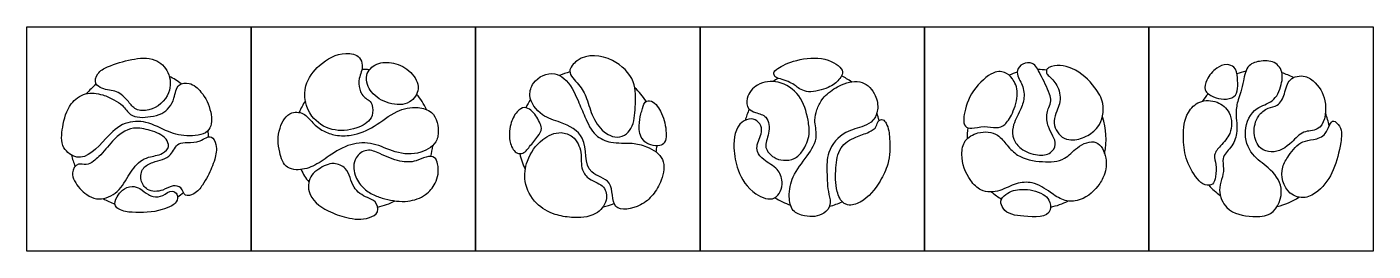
# Model space of a CAD drawing. Header units: millimetres. Extents: x 3086 to 4424, y 1493 to 1716.
import ezdxf

# ---------------------------------------------------------------- set-up
doc = ezdxf.new("R2010")
doc.units = ezdxf.units.MM
for name, color, linetype in [('1', 6, 'Continuous'), ('2', 5, 'Continuous'), ('3', 4, 'Continuous'), ('4', 2, 'Continuous'), ('5', 1, 'Continuous')]:
    doc.layers.add(name, color=color, linetype=linetype)

msp = doc.modelspace()

# ---------------------------------------------------------------- linework, layer by layer
msp.add_lwpolyline([(3086.1, 1715.8), (3309.1, 1715.8), (3309.1, 1492.9), (3086.1, 1492.9)], close=True)
for start, end in [(127.9646, 139.2405), (52.589, 64.1729), (1.6602, 6.8873), (193.2998, 203.2219), (238.9561, 249.6438), (303.7367, 309.6843)]:
    msp.add_arc((3197.6, 1604.3), 69.1, start, end)
for points, knots in [([(3190.3, 1683.3), (3181.9, 1681.7), (3170.3, 1678.3), (3156, 1671), (3152.6, 1659.3), (3163, 1652.8), (3176, 1653.2), (3186.1, 1642.9), (3194.3, 1632.2), (3212.6, 1632.1), (3229.5, 1647.2), (3229.1, 1670.9), (3212.6, 1686.5), (3198, 1684.8), (3190.3, 1683.3)], [0, 0, 0, 0, 25.083347, 37.170096, 46.78709, 54.355498, 69.266019, 84.589017, 95.24676, 107.987262, 133.949863, 154.044194, 172.017524, 194.949652, 194.949652, 194.949652, 194.949652]), ([(3172.6, 1643.3), (3169.1, 1645.2), (3160.2, 1649.3), (3143.8, 1651.5), (3126.5, 1638.4), (3121.6, 1617.9), (3118.9, 1596), (3141.9, 1579.2), (3162.7, 1603.5), (3181.2, 1621.8), (3206.4, 1622.6), (3225.7, 1610.7), (3246.4, 1605.9), (3270.4, 1609.9), (3269.7, 1633.7), (3261.7, 1649.4), (3249.7, 1660.9), (3234.2, 1659.3), (3233.4, 1642.2), (3223.1, 1629.3), (3206.5, 1625.8), (3189.7, 1624.9), (3182, 1637.8), (3175.6, 1641.7), (3172.6, 1643.3)], [0, 0, 0, 0, 12.129868, 29.411205, 46.534311, 71.354682, 91.748851, 107.372552, 141.574677, 166.11424, 186.737488, 210.766986, 232.480325, 252.561577, 269.849561, 292.197697, 306.78721, 316.711157, 330.833976, 350.199677, 361.923647, 381.858707, 393.774737, 403.903261, 403.903261, 403.903261, 403.903261]), ([(3157.7, 1586.9), (3162.5, 1591.6), (3171, 1603.7), (3189.2, 1617.8), (3209.2, 1612.9), (3223.1, 1608.2), (3228.6, 1596.1), (3219.3, 1587.9), (3208.6, 1587.4), (3195.4, 1581.1), (3186.4, 1566.5), (3176.2, 1549.3), (3157.9, 1542.7), (3142.7, 1549.7), (3134.6, 1559.5), (3129.7, 1571.2), (3136, 1581.2), (3145.3, 1577.8), (3152.2, 1582), (3156, 1585.3), (3157.7, 1586.9)], [0, 0, 0, 0, 20.476052, 44.905856, 61.696167, 79.626026, 87.130504, 96.168443, 110.479232, 119.65258, 138.716309, 160.100288, 179.160399, 189.808078, 208.233183, 216.416862, 226.721138, 234.476226, 242.282408, 249.498788, 249.498788, 249.498788, 249.498788]), ([(3265.9, 1567.5), (3268.7, 1572.8), (3272.9, 1583.1), (3275.7, 1596.3), (3269.6, 1609.8), (3257.5, 1600.8), (3247.3, 1600.8), (3234.4, 1600.9), (3229.6, 1584.5), (3213.6, 1583), (3200.4, 1576.1), (3198, 1563.3), (3205.9, 1551.5), (3220.6, 1551.9), (3229.7, 1558.6), (3240.6, 1557.2), (3242.2, 1546.2), (3254.4, 1549.9), (3260.3, 1557.9), (3264.3, 1564.4), (3265.9, 1567.5)], [0, 0, 0, 0, 18.005764, 32.77837, 41.273915, 53.003093, 65.921617, 74.442765, 87.847973, 107.284418, 118.288733, 130.161026, 141.342115, 156.418781, 167.54635, 175.55963, 184.002705, 192.363802, 204.61454, 214.997986, 214.997986, 214.997986, 214.997986]), ([(3206.9, 1549), (3203.8, 1550.6), (3199.6, 1555.3), (3189.9, 1558.2), (3180.8, 1554.2), (3175.4, 1547.1), (3172.1, 1538.4), (3180.2, 1532.5), (3196.1, 1530.5), (3214.4, 1531.4), (3228.9, 1537), (3235.5, 1541.6), (3237, 1549.4), (3228.9, 1554.4), (3221.8, 1547), (3213.1, 1546.5), (3208.3, 1548.2), (3206.9, 1549)], [0, 0, 0, 0, 10.470781, 18.345571, 28.782859, 37.224734, 46.293436, 51.178795, 64.441563, 94.487071, 104.811218, 110.564953, 118.313148, 123.743565, 134.054132, 143.745676, 148.816074, 148.816074, 148.816074, 148.816074])]:
    msp.add_open_spline(points, degree=3, knots=knots)
at = {"layer": '1'}
msp.add_lwpolyline([(3309.1, 1715.8), (3532, 1715.8), (3532, 1492.9), (3309.1, 1492.9)], close=True, dxfattribs=at)
for start, end in [(85.0903, 91.3603), (25.0671, 40.2189), (146.6665, 157.5482), (345.352, 354.4674), (206.0944, 218.1879), (281.7579, 296.9941)]:
    msp.add_arc((3420.6, 1604.3), 69.1, start, end, dxfattribs=at)
for points, knots in [([(3422.9, 1644.8), (3419.8, 1647), (3415.9, 1653.7), (3415.6, 1665.8), (3420.9, 1675.7), (3416.5, 1688), (3397.2, 1691.6), (3377, 1679.9), (3358.8, 1656.6), (3364.9, 1626.5), (3389.2, 1611.2), (3411.6, 1613.1), (3429, 1622.3), (3430.4, 1634.4), (3428.1, 1642), (3424.3, 1643.7), (3422.9, 1644.8)], [0, 0, 0, 0, 11.003755, 21.661193, 35.206212, 42.880285, 57.000361, 85.8623, 110.213285, 140.934646, 164.935166, 189.419598, 206.954153, 217.342522, 223.686002, 229.089401, 229.089401, 229.089401, 229.089401]), ([(3428.6, 1651.2), (3432.8, 1645.8), (3445.3, 1638.4), (3466.3, 1637.4), (3478.4, 1655), (3468.1, 1672.6), (3451.8, 1680.7), (3433.7, 1681.3), (3422.4, 1670), (3423.9, 1658.6), (3426.8, 1653.4), (3428.6, 1651.2)], [0, 0, 0, 0, 20.897241, 41.151868, 56.690667, 74.4441, 93.844397, 110.591912, 125.420038, 134.631396, 143.015999, 143.015999, 143.015999, 143.015999]), ([(3392.8, 1608.2), (3388.6, 1609), (3380.2, 1611.8), (3370.1, 1619.5), (3362.9, 1630.2), (3346, 1632.9), (3334.9, 1613.3), (3335.7, 1594.1), (3341.7, 1576), (3356.5, 1572.7), (3371.4, 1576.8), (3387.7, 1588.5), (3406.6, 1600.5), (3431.1, 1601.2), (3452.3, 1589.8), (3476, 1588), (3492.9, 1598.7), (3496, 1614.6), (3492.4, 1631.3), (3472.3, 1637.4), (3451.2, 1632.5), (3432.8, 1616.4), (3411.6, 1607.3), (3397.9, 1607.3), (3392.8, 1608.2)], [0, 0, 0, 0, 12.776319, 26.150055, 37.460455, 50.255623, 69.520602, 93.565095, 110.497835, 119.241213, 136.08379, 155.408125, 179.449726, 201.791735, 225.089511, 250.532991, 270.699436, 276.364368, 298.778055, 313.057928, 334.278291, 361.094453, 385.695956, 401.351337, 401.351337, 401.351337, 401.351337]), ([(3482.2, 1549.1), (3477.1, 1545.4), (3463.4, 1540.7), (3445.4, 1543.5), (3430.2, 1548.3), (3419.2, 1555.9), (3410.6, 1568.5), (3410, 1585.5), (3423.9, 1595.5), (3439.7, 1588.7), (3454.4, 1581.4), (3471.8, 1581), (3481.5, 1586.9), (3491.9, 1587.3), (3496, 1575), (3494, 1561), (3486.2, 1552), (3482.2, 1549.1)], [0, 0, 0, 0, 18.546857, 41.58396, 53.338282, 66.212348, 80.927219, 98.138242, 111.164138, 124.3047, 145.838011, 161.930329, 172.578064, 180.932245, 187.710411, 207.079118, 221.895907, 221.895907, 221.895907, 221.895907]), ([(3403.9, 1526.2), (3397.6, 1527.7), (3383.1, 1532.8), (3363.6, 1547.1), (3366.5, 1567.6), (3377.9, 1575.9), (3389.7, 1582.2), (3406.8, 1574.7), (3408, 1555.6), (3421.9, 1546.7), (3433.3, 1542.8), (3436.8, 1530.9), (3422.1, 1523.2), (3411.2, 1524.5), (3403.9, 1526.2)], [0, 0, 0, 0, 19.699775, 46.792108, 63.23001, 72.241007, 88.501458, 100.623342, 121.216902, 138.165416, 146.66585, 156.714671, 166.588597, 189.172643, 189.172643, 189.172643, 189.172643])]:
    msp.add_open_spline(points, degree=3, knots=knots, dxfattribs=at)
at = {"layer": '2'}
msp.add_lwpolyline([(3532, 1715.8), (3755, 1715.8), (3755, 1492.9), (3532, 1492.9)], close=True, dxfattribs=at)
for start, end in [(104.9975, 114.0313), (32.8977, 47.5914), (145.3064, 153.2028), (349.2114, 354.3753), (192.1302, 206.0108), (282.6415, 292.17)]:
    msp.add_arc((3643.5, 1604.3), 69.1, start, end, dxfattribs=at)
for points, knots in [([(3670.3, 1606.4), (3667.3, 1606.9), (3657.9, 1611.1), (3647.8, 1625.4), (3643.2, 1644), (3635.7, 1658.7), (3621.5, 1670.5), (3638.4, 1690.4), (3668, 1686.4), (3691.9, 1663.8), (3690.6, 1637.2), (3689.8, 1618), (3680.4, 1606.9), (3673.6, 1605.9), (3670.3, 1606.4)], [0, 0, 0, 0, 9.081606, 30.047774, 49.628248, 65.78106, 81.396192, 94.068155, 129.147712, 158.764411, 183.884289, 205.531252, 214.887123, 224.641331, 224.641331, 224.641331, 224.641331]), ([(3708.1, 1548.9), (3711.5, 1553.1), (3717.9, 1563.8), (3721.6, 1585.4), (3703.7, 1597.1), (3685.6, 1601.2), (3667.9, 1599.2), (3648.8, 1607.7), (3641, 1625.4), (3632.8, 1644.9), (3625, 1662.3), (3606.9, 1672.4), (3589.4, 1664.1), (3583.4, 1644.2), (3596.7, 1626.6), (3618.5, 1620.9), (3645.9, 1606.9), (3637.3, 1569.5), (3671.1, 1564.3), (3664.4, 1530.1), (3695.3, 1536.2), (3704.8, 1544.9), (3708.1, 1548.9)], [0, 0, 0, 0, 16.678442, 37.146265, 57.365599, 72.194415, 93.476221, 109.702105, 130.834511, 148.470739, 174.692742, 184.727025, 207.834934, 220.201776, 243.401059, 262.930516, 289.632836, 324.411017, 344.898633, 368.962119, 393.383832, 409.404193, 409.404193, 409.404193, 409.404193]), ([(3593.7, 1607.1), (3591, 1603.4), (3586.4, 1597.9), (3580.2, 1589.4), (3570.7, 1590.1), (3564.6, 1602.5), (3565.6, 1617.6), (3571.1, 1630.3), (3580.1, 1637.2), (3589.8, 1631.6), (3594.3, 1623.8), (3598.7, 1614.2), (3595.5, 1609.5), (3593.7, 1607.1)], [0, 0, 0, 0, 13.0792, 23.513825, 27.421413, 39.392737, 58.374858, 72.545514, 80.829119, 87.699793, 102.287263, 108.609319, 117.328612, 117.328612, 117.328612, 117.328612]), ([(3696.3, 1629.3), (3695.3, 1625.6), (3693.7, 1616.7), (3696.5, 1600.7), (3710.4, 1596.3), (3721.5, 1600), (3721.7, 1616.1), (3717.7, 1629.8), (3709.3, 1642.6), (3699.7, 1642.3), (3698.1, 1635.3), (3696.8, 1631), (3696.3, 1629.3)], [0, 0, 0, 0, 11.872081, 26.818294, 44.132619, 46.663519, 60.87474, 81.003214, 96.028886, 98.914771, 107.470083, 112.926904, 112.926904, 112.926904, 112.926904]), ([(3627.3, 1526.4), (3635.5, 1525.8), (3650.1, 1526.4), (3663.6, 1541.4), (3660.8, 1559.5), (3645.6, 1562.2), (3635.7, 1575.1), (3638.4, 1591.1), (3631, 1606.9), (3614.4, 1612.8), (3595.4, 1603.8), (3582.5, 1584.9), (3579.1, 1560.5), (3590.4, 1539.4), (3609.2, 1528.8), (3621.7, 1526.8), (3627.3, 1526.4)], [0, 0, 0, 0, 24.177101, 41.185915, 54.044695, 70.420026, 81.571649, 99.108199, 116.713984, 128.631306, 148.119906, 174.43996, 194.810177, 219.22471, 240.725983, 257.245333, 257.245333, 257.245333, 257.245333])]:
    msp.add_open_spline(points, degree=3, knots=knots, dxfattribs=at)
at = {"layer": '3'}
msp.add_lwpolyline([(3755, 1715.8), (3977.9, 1715.8), (3977.9, 1492.9), (3755, 1492.9)], close=True, dxfattribs=at)
for start, end in [(119.1194, 124.2251), (55.4198, 65.0884), (154.6822, 164.3281), (15.4899, 21.7566), (237.6873, 251.7787), (284.4884, 295.609)]:
    msp.add_arc((3866.4, 1604.3), 69.1, start, end, dxfattribs=at)
msp.add_open_spline([(3850.4, 1656.8), (3853.1, 1654.9), (3860.9, 1648.7), (3884.8, 1655.5), (3893.2, 1662.7), (3900.4, 1673.8), (3877, 1687.3), (3845.7, 1682.5), (3828.3, 1672.5), (3828.2, 1669.2), (3829.3, 1665.6), (3836.5, 1663.6), (3844.9, 1660.6), (3847.8, 1658.8), (3850.4, 1656.8)], degree=3, dxfattribs=at)
for points, knots in [([(3837.9, 1583.2), (3834.6, 1583.4), (3827.4, 1585.6), (3817.5, 1596.2), (3824.8, 1610), (3823.5, 1626.9), (3811.3, 1630.2), (3801.5, 1633.9), (3800.9, 1647.7), (3812.1, 1660.8), (3834.6, 1663.2), (3855.9, 1648.4), (3862.1, 1627), (3864.6, 1607.7), (3858.8, 1593.9), (3849.3, 1583.8), (3841.5, 1582.9), (3837.9, 1583.2)], [0, 0, 0, 0, 9.822384, 22.411465, 36.773727, 52.933807, 64.155013, 71.908683, 82.151578, 98.909636, 119.408543, 143.977601, 169.993633, 183.957289, 201.731122, 212.858039, 223.757862, 223.757862, 223.757862, 223.757862]), ([(3871.2, 1633.2), (3870.1, 1629.9), (3868, 1621.5), (3873.2, 1605.3), (3861.1, 1586.1), (3846.6, 1569), (3842.5, 1549.3), (3845.5, 1532.2), (3861.2, 1526.3), (3876.2, 1527.1), (3885.9, 1538.6), (3881.6, 1553.3), (3881.1, 1570.3), (3880.9, 1593.6), (3897, 1612.4), (3915.5, 1615.5), (3928, 1622.3), (3932.7, 1634.4), (3930.1, 1649.2), (3916.5, 1664.4), (3895.9, 1659.5), (3883.4, 1651.4), (3874.9, 1642.7), (3872.4, 1636.8), (3871.2, 1633.2)], [0, 0, 0, 0, 10.245984, 25.709218, 47.995398, 72.905275, 93.090208, 107.250007, 119.703587, 139.079137, 149.067074, 159.601689, 182.069577, 201.387707, 227.741654, 246.995771, 257.361806, 268.581855, 283.070167, 301.422045, 321.928619, 339.213357, 346.758337, 357.967641, 357.967641, 357.967641, 357.967641]), ([(3818.3, 1583.9), (3822.8, 1580.3), (3832, 1576.1), (3838.9, 1560.7), (3830.8, 1540.4), (3804.8, 1550.4), (3792.2, 1571), (3787.3, 1596.3), (3790.3, 1619.5), (3805.4, 1625.5), (3813.9, 1621.7), (3818.3, 1610.7), (3811.4, 1601.8), (3811.5, 1590.5), (3815.6, 1586.1), (3818.3, 1583.9)], [0, 0, 0, 0, 16.656309, 29.637755, 47.461862, 66.346511, 95.922765, 118.426791, 145.287322, 154.800201, 162.409895, 170.841453, 186.15174, 192.66587, 202.978842, 202.978842, 202.978842, 202.978842]), ([(3930.1, 1617.1), (3928.9, 1614.3), (3921.4, 1610.1), (3908.6, 1606.5), (3892.1, 1596.5), (3889.6, 1574.2), (3889.1, 1555.7), (3895, 1541.6), (3904.5, 1537.5), (3920.3, 1543), (3932.8, 1559.2), (3943.7, 1581.2), (3943.9, 1601.7), (3942.4, 1616.7), (3937.1, 1624.4), (3931.1, 1622.6), (3930.9, 1618.8), (3930.1, 1617.1)], [0, 0, 0, 0, 9.267897, 23.298116, 41.614292, 61.985003, 85.500716, 99.248243, 102.776655, 115.580921, 144.434225, 162.966112, 188.341616, 204.066398, 208.739715, 213.08878, 218.669913, 218.669913, 218.669913, 218.669913])]:
    msp.add_open_spline(points, degree=3, knots=knots, dxfattribs=at)
at = {"layer": '4'}
msp.add_lwpolyline([(3977.9, 1715.8), (4200.9, 1715.8), (4200.9, 1492.9), (3977.9, 1492.9)], close=True, dxfattribs=at)
for start, end in [(81.7495, 88.8714), (106.1373, 113.2797), (348.0738, 18.6753), (170.701, 179.9223), (229.5999, 239.8402), (281.7337, 296.861)]:
    msp.add_arc((4089.4, 1604.3), 69.1, start, end, dxfattribs=at)
msp.add_open_spline([(4017.3, 1626.6), (4018, 1632.1), (4021.8, 1649.8), (4046, 1673.1), (4058.3, 1670.8), (4065.3, 1665.9), (4072.7, 1651), (4065.4, 1628), (4057.8, 1617.6), (4050.1, 1614.6), (4037.5, 1617.8), (4023.9, 1614.1), (4018, 1616.5), (4016.7, 1621), (4017.3, 1626.6)], degree=3, dxfattribs=at)
for points, knots in [([(4101.6, 1635.8), (4100.9, 1633.9), (4098.9, 1627.8), (4100.1, 1617.2), (4105.5, 1607.9), (4109.6, 1598.7), (4103.1, 1588.3), (4088.5, 1587.8), (4075, 1592.6), (4065.4, 1603.7), (4065.2, 1618.7), (4072.8, 1631.1), (4078.2, 1645.6), (4076, 1657.5), (4071.1, 1665.3), (4069.1, 1673.2), (4075.6, 1680.1), (4087.4, 1680.9), (4094.4, 1665.4), (4101.1, 1654.2), (4104.2, 1642.2), (4102.4, 1637.9), (4101.6, 1635.8)], [0, 0, 0, 0, 5.926876, 19.47786, 29.905164, 38.55708, 47.885654, 60.848786, 78.558452, 90.218088, 102.169086, 120.561393, 133.464802, 147.834248, 154.349541, 161.648513, 169.912033, 179.229683, 192.301551, 214.463702, 221.214742, 227.858783, 227.858783, 227.858783, 227.858783]), ([(4109.5, 1632), (4110.5, 1634.5), (4113.8, 1642), (4112, 1656), (4104.3, 1664.6), (4098.9, 1669.6), (4099.1, 1673.6), (4107.5, 1679.4), (4128.4, 1675.3), (4145.8, 1659.4), (4158.1, 1638.4), (4153.8, 1617.2), (4138.9, 1606.1), (4125.7, 1602.1), (4111.6, 1606.4), (4104.8, 1620), (4108.3, 1628.9), (4109.5, 1632)], [0, 0, 0, 0, 7.886035, 24.623774, 38.18853, 42.331186, 45.764006, 48.481914, 71.238412, 101.09547, 118.482416, 142.401732, 157.200273, 172.681097, 181.776087, 199.713786, 209.769132, 209.769132, 209.769132, 209.769132]), ([(4150.4, 1557.5), (4153, 1560.9), (4157.9, 1569.6), (4160.1, 1585.4), (4150.1, 1606.1), (4129.1, 1597.1), (4117.1, 1581.9), (4093.8, 1581), (4072.8, 1584.8), (4059.9, 1597.6), (4050.5, 1611.2), (4032.3, 1612.5), (4017, 1603.9), (4013.5, 1584), (4020.3, 1566.3), (4034.5, 1550.8), (4053.4, 1551.5), (4068, 1561.1), (4087.1, 1562.1), (4101.9, 1552.5), (4115.1, 1542.5), (4134.1, 1541.9), (4145.2, 1550.7), (4150.4, 1557.5)], [0, 0, 0, 0, 12.591512, 29.537548, 47.84031, 67.082819, 83.645228, 105.844409, 131.271938, 145.638815, 159.222867, 178.982145, 193.78611, 207.522048, 235.059296, 248.743983, 267.412846, 285.069419, 301.000751, 321.494014, 336.434977, 349.892915, 375.124522, 375.124522, 375.124522, 375.124522]), ([(4074.7, 1554.2), (4069.1, 1554), (4060.9, 1552.1), (4052.4, 1543.1), (4058.1, 1529.7), (4076.9, 1526.9), (4105.4, 1525.7), (4102.9, 1543.8), (4092.5, 1552.5), (4082.1, 1554.5), (4074.7, 1554.2)], [0, 0, 0, 0, 16.458006, 25.011128, 32.275772, 54.214665, 81.370606, 91.310344, 99.174357, 121.05859, 121.05859, 121.05859, 121.05859])]:
    msp.add_open_spline(points, degree=3, knots=knots, dxfattribs=at)
at = {"layer": '5'}
msp.add_lwpolyline([(4200.9, 1715.8), (4423.8, 1715.8), (4423.8, 1492.9), (4200.9, 1492.9)], close=True, dxfattribs=at)
for start, end in [(102.5111, 110.257), (62.0565, 72.451), (139.3228, 146.9875), (10.9126, 21.8012), (221.724, 234.1649), (283.5058, 303.2012)]:
    msp.add_arc((4312.3, 1604.3), 69.1, start, end, dxfattribs=at)
for points, knots in [([(4275.5, 1644), (4271.9, 1644), (4265.4, 1645.7), (4254.8, 1652), (4258.8, 1665.5), (4266.5, 1674.4), (4277.3, 1679.6), (4287.7, 1675.9), (4289.4, 1662.7), (4290.3, 1645.8), (4279.1, 1643.9), (4275.5, 1644)], [0, 0, 0, 0, 10.546046, 21.175964, 31.184393, 46.525571, 57.311784, 64.562993, 75.66983, 94.640579, 104.939654, 104.939654, 104.939654, 104.939654]), ([(4292.3, 1651.3), (4293.4, 1654.8), (4295.4, 1663.4), (4297.9, 1678.4), (4313.3, 1682.7), (4325.4, 1681.9), (4334.4, 1672.2), (4333.4, 1657.3), (4325.6, 1640.5), (4304.3, 1635.8), (4293.6, 1612.6), (4301.5, 1588.2), (4321.1, 1575.9), (4337.4, 1555.9), (4326.6, 1527.6), (4301, 1526.6), (4278.4, 1530.9), (4267.9, 1554.8), (4277.2, 1570.6), (4272.8, 1586.5), (4283.7, 1595.9), (4290.3, 1611.4), (4286.7, 1627.9), (4288.9, 1641.9), (4291.5, 1648.6), (4292.3, 1651.3)], [0, 0, 0, 0, 11.287549, 27.282477, 40.145767, 54.672669, 61.516901, 77.490072, 95.800622, 112.778168, 137.843418, 162.066734, 182.694164, 206.433879, 233.730572, 251.443725, 278.681189, 297.498828, 319.321052, 329.39382, 342.534689, 357.853521, 378.303646, 391.39807, 399.796898, 399.796898, 399.796898, 399.796898]), ([(4319.7, 1634.9), (4315.8, 1633.4), (4307.6, 1626.7), (4304.1, 1610.7), (4309.4, 1594.8), (4326.8, 1589), (4342, 1598.9), (4353.2, 1612.9), (4374.5, 1612), (4379.3, 1639.9), (4370.1, 1658.1), (4356.1, 1668.8), (4339, 1665.3), (4336.6, 1649.8), (4330.6, 1637.1), (4322.6, 1636), (4319.7, 1634.9)], [0, 0, 0, 0, 12.123654, 30.087973, 46.162729, 57.194313, 79.755647, 95.249834, 108.944961, 134.92733, 158.317907, 170.353149, 185.259823, 200.407961, 213.935772, 223.193906, 223.193906, 223.193906, 223.193906]), ([(4266.3, 1588.1), (4266.8, 1591.5), (4273.4, 1598.9), (4284, 1610.1), (4283.9, 1630.4), (4269.1, 1642.8), (4251.3, 1643.5), (4236.5, 1628.9), (4234.5, 1607.5), (4237, 1584.3), (4245.8, 1568), (4255.4, 1557.9), (4265.5, 1558.3), (4267.6, 1568.6), (4268.7, 1577.8), (4265.9, 1585.2), (4266.3, 1588.1)], [0, 0, 0, 0, 11.047297, 26.556835, 46.989711, 62.797057, 80.107083, 95.308762, 120.137822, 141.442216, 164.847916, 174.690157, 181.77766, 189.572464, 201.800737, 211.073158, 211.073158, 211.073158, 211.073158]), ([(4354.1, 1601.5), (4348.2, 1599), (4341.1, 1589.6), (4330.3, 1573.1), (4335.9, 1550.1), (4356.2, 1544.1), (4373.1, 1554.2), (4386.2, 1573.7), (4391.1, 1596.8), (4393.8, 1614.3), (4381.9, 1626.8), (4378.3, 1607.2), (4365.4, 1603.7), (4357.2, 1602.8), (4354.1, 1601.5)], [0, 0, 0, 0, 19.615557, 32.517158, 59.306762, 74.677147, 88.787915, 114.938102, 143.02776, 159.330324, 166.995633, 181.836834, 195.175835, 205.822334, 205.822334, 205.822334, 205.822334])]:
    msp.add_open_spline(points, degree=3, knots=knots, dxfattribs=at)

doc.saveas('drawing.dxf')
